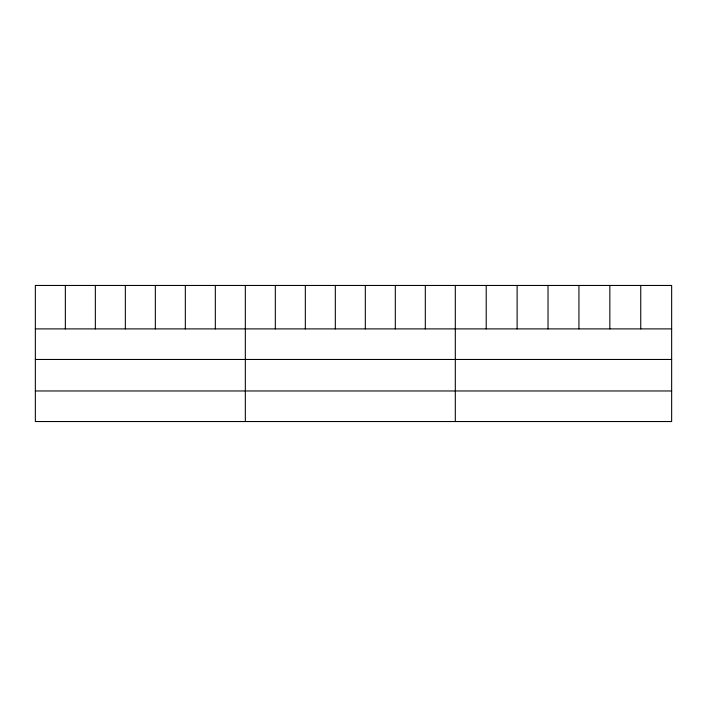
<?xml version="1.0" encoding="UTF-8"?>
<svg xmlns="http://www.w3.org/2000/svg" width="707" height="707" viewBox="0 0 707 707"><rect width="100%" height="100%" fill="white"/><g stroke="black" fill="none" stroke-linecap="round" stroke-linejoin="round"><path stroke-width="1.06" d="M671.65 359.465L671.65 285.46L35.35 285.46L35.35 421.54L671.65 421.54L671.65 359.465L35.35 359.465M35.35 328.896L671.65 328.896M35.35 390.971L671.65 390.971M640.745 285.46L640.745 328.896M609.841 285.46L609.841 328.896M578.936 285.46L578.936 328.896M548.022 285.46L548.022 328.896M517.117 285.46L517.117 328.896M486.213 285.46L486.213 328.896M455.308 285.46L455.308 421.54M425.314 285.46L425.314 328.896M395.31 285.46L395.31 328.896M365.316 285.46L365.316 328.896M335.321 285.46L335.321 328.896M305.327 285.46L305.327 328.896M275.323 285.46L275.323 328.896M245.329 285.46L245.329 421.54M215.335 285.46L215.335 328.896M185.331 285.46L185.331 328.896M155.337 285.46L155.337 328.896M125.342 285.46L125.342 328.896M95.348 285.46L95.348 328.896M65.344 285.46L65.344 328.896"/></g></svg>
